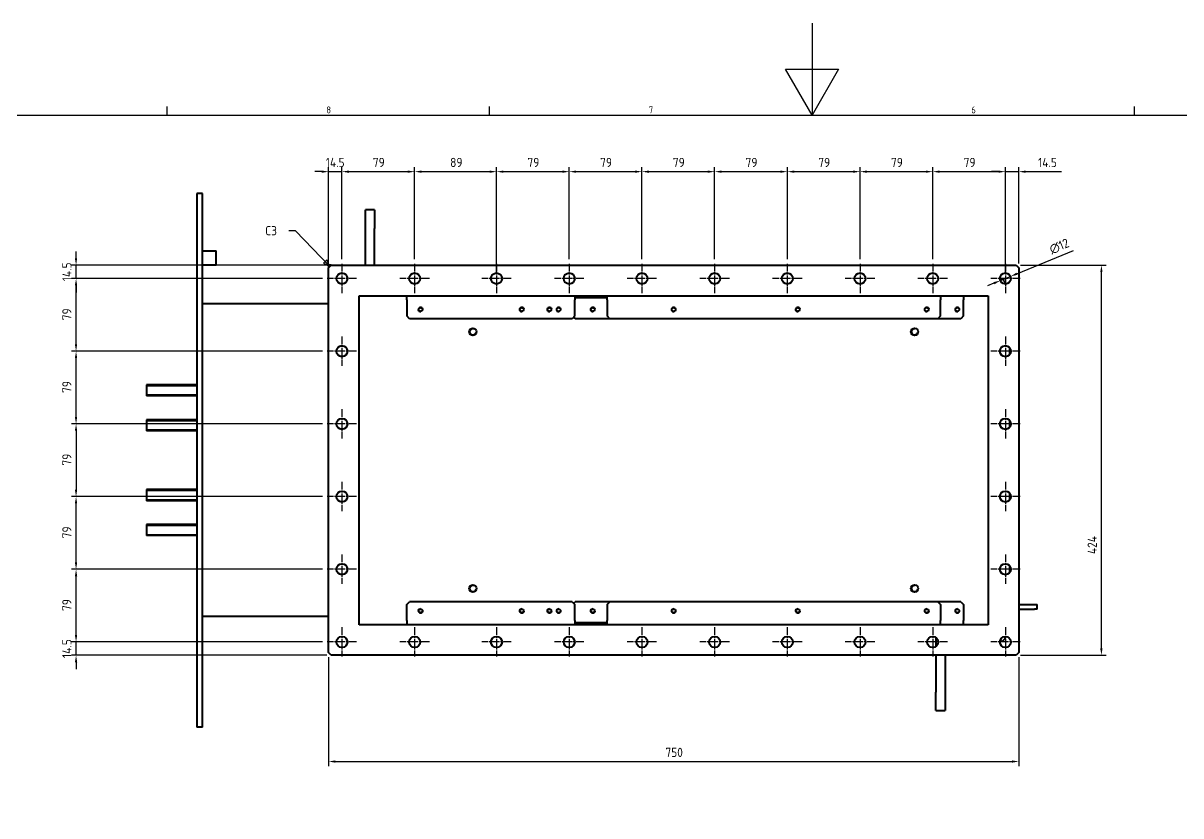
# Model space of a CAD drawing. Header units: millimetres. Extents: x 0 to 4205, y 0 to 2970.
# Drawn here: x 1245 to 2503, y 2108 to 2970 of the extents above; entities that cross this region are included whole.
import ezdxf

# ---------------------------------------------------------------- set-up
doc = ezdxf.new("R2010")
doc.units = ezdxf.units.MM
doc.header["$LTSCALE"] = 5
doc.linetypes.add('CHAIN', pattern=[0.3543, 0.2362, -0.0295, 0.0591, -0.0295])
doc.layers.get('0').update_dxf_attribs({"color": 3, "lineweight": 25})
for name, color, linetype, lineweight in [('가시적인 것(ISO)', 3, 'Continuous', 40), ('가시적인 좁은 것(ISO)', 3, 'Continuous', 35), ('경계(ISO)', 7, 'Continuous', 25), ('기호(ISO)', 5, 'Continuous', 25), ('중심 표식(ISO)', 1, 'Continuous', 25), ('치수(ISO)', 2, 'Continuous', 25)]:
    doc.layers.add(name, color=color, linetype=linetype, lineweight=lineweight)
doc.styles.add('문자 텍스트_PSTEK_POSCO', font='isocp.shx')
doc.styles.add('치수 텍스트_PSTEK_POSCO', font='isocp.shx')
doc.dimstyles.new('치수_PSTEK_POSCO', dxfattribs={"dimscale": 5, "dimtxt": 2, "dimasz": 1.5, "dimexe": 1, "dimexo": 1, "dimgap": 1, "dimtad": 1, "dimrnd": 1e-08, "dimdsep": 46, "dimtxsty": '치수 텍스트_PSTEK_POSCO', "dimcen": 0.09, "dimdle": 10, "dimclrd": 7, "dimclre": 7, "dimclrt": 2, "dimadec": 1, "dimazin": 2, "dimtfac": 1, "dimtmove": 0, "dimatfit": 3, "dimldrblk": 'Filled-2', "dimfxl": 0, "dimtolj": 1, "dimlwd": -1, "dimlwe": -1, "dimarcsym": 0})
doc.dimstyles.new('치수_PSTEK_POSCO$7', dxfattribs={"dimscale": 5, "dimtxt": 2, "dimasz": 1.5, "dimexe": 1, "dimexo": 1, "dimgap": 1, "dimtad": 1, "dimrnd": 1e-08, "dimdsep": 46, "dimtxsty": '치수 텍스트_PSTEK_POSCO', "dimcen": 0.09, "dimdle": 10, "dimclrd": 7, "dimclre": 7, "dimclrt": 2, "dimadec": 1, "dimazin": 2, "dimtfac": 1, "dimtmove": 0, "dimatfit": 3, "dimldrblk": 'Filled-2', "dimfxl": 0, "dimtolj": 1, "dimlwd": -1, "dimlwe": -1, "dimarcsym": 0})

# ---------------------------------------------------------------- blocks, each defined once
blk = doc.blocks.new('경계 Default Border')
at = {"layer": '경계(ISO)'}
for p, q in [((280.33, 574), (280.33, 575.9)), ((350.42, 574), (350.42, 575.9)), ((490.58, 574), (490.58, 575.9))]:
    blk.add_line(p, q, dxfattribs=at)
at = {"layer": '경계(ISO)', "flags": 128}
for points in [[(420.5, 594), (420.5, 574), (414.73, 584), (426.27, 584), (420.5, 574)], [(20, 20), (20, 574), (821, 574), (821, 20), (20, 20)]]:
    blk.add_lwpolyline(points, dxfattribs=at)
at = {"layer": '경계(ISO)', "color": 2, "char_height": 1.5, "attachment_point": 7, "style": '문자 텍스트_PSTEK_POSCO'}
for s, insert in [('8', (314.95, 574.39)), ('7', (385.03, 574.4)), ('6', (455.11, 574.39))]:
    blk.add_mtext(s, dxfattribs=dict(at, insert=insert))
blk = doc.blocks.new('*D44')
at = {"layer": 'Defpoints', "color": 0, "transparency": 16777216}
for p in [(1591.7, 2808.6), (1591.7, 2708.4), (1577.2, 2703.9)]:
    blk.add_point(p, dxfattribs=at)
at = {"layer": '치수(ISO)', "color": 7, "transparency": 16777216}
for p, q in [((1569.7, 2808.6), (1562.2, 2808.6)), ((1577.2, 2708.9), (1577.2, 2813.6)), ((1577.2, 2808.6), (1591.7, 2808.6)), ((1591.7, 2713.4), (1591.7, 2813.6)), ((1599.2, 2808.6), (1606.7, 2808.6))]:
    blk.add_line(p, q, dxfattribs=at)
for points in [[(1569.7, 2809.8), (1569.7, 2807.3), (1577.2, 2808.6)], [(1599.2, 2809.8), (1599.2, 2807.3), (1591.7, 2808.6)]]:
    blk.add_solid(points, dxfattribs=at)
at = {"layer": '치수(ISO)', "color": 2, "transparency": 16777216, "insert": (1574.2, 2818.6), "char_height": 10, "attachment_point": 4, "style": '치수 텍스트_PSTEK_POSCO'}
blk.add_mtext('\\A1;14.5', dxfattribs=at)
blk = doc.blocks.new('Filled-2')
at = {"color": 0}
for p, q in [((0, 0), (-1, 0.33)), ((-1, 0.33), (-1, -0.33)), ((-1, 0), (0, 0)), ((-1, -0.33), (0, 0))]:
    blk.add_line(p, q, dxfattribs=at)
at = {"color": 0, "flags": 128}
blk.add_lwpolyline([(-1, -0.33), (0, 0), (-1, 0.33), (-1, -0.33)], dxfattribs=at)
at = {"color": 0}
blk.add_solid([(-1, -0.33), (0, 0), (-1, 0.33), (-1, -0.33)], dxfattribs=at)
blk = doc.blocks.new('*D45')
at = {"layer": 'Defpoints', "color": 0, "transparency": 16777216}
for p in [(1670.7, 2808.6), (1591.7, 2708.4), (1670.7, 2708.4)]:
    blk.add_point(p, dxfattribs=at)
at = {"layer": '치수(ISO)', "color": 7, "transparency": 16777216}
for p, q in [((1591.7, 2713.4), (1591.7, 2813.6)), ((1599.2, 2808.6), (1663.2, 2808.6)), ((1670.7, 2713.4), (1670.7, 2813.6))]:
    blk.add_line(p, q, dxfattribs=at)
for points in [[(1599.2, 2809.8), (1599.2, 2807.3), (1591.7, 2808.6)], [(1663.2, 2809.8), (1663.2, 2807.3), (1670.7, 2808.6)]]:
    blk.add_solid(points, dxfattribs=at)
at = {"layer": '치수(ISO)', "color": 2, "transparency": 16777216, "insert": (1625.3, 2818.6), "char_height": 10, "attachment_point": 4, "style": '치수 텍스트_PSTEK_POSCO'}
blk.add_mtext('\\A1;79', dxfattribs=at)
blk = doc.blocks.new('*D46')
at = {"layer": 'Defpoints', "color": 0, "transparency": 16777216}
for p in [(1759.7, 2808.6), (1670.7, 2708.4), (1759.7, 2692.4)]:
    blk.add_point(p, dxfattribs=at)
at = {"layer": '치수(ISO)', "color": 7, "transparency": 16777216}
for p, q in [((1670.7, 2713.4), (1670.7, 2813.6)), ((1678.2, 2808.6), (1752.2, 2808.6)), ((1759.7, 2697.4), (1759.7, 2813.6))]:
    blk.add_line(p, q, dxfattribs=at)
for points in [[(1678.2, 2809.8), (1678.2, 2807.3), (1670.7, 2808.6)], [(1752.2, 2809.8), (1752.2, 2807.3), (1759.7, 2808.6)]]:
    blk.add_solid(points, dxfattribs=at)
at = {"layer": '치수(ISO)', "color": 2, "transparency": 16777216, "insert": (1709.3, 2818.6), "char_height": 10, "attachment_point": 4, "style": '치수 텍스트_PSTEK_POSCO'}
blk.add_mtext('\\A1;89', dxfattribs=at)
blk = doc.blocks.new('*D47')
at = {"layer": 'Defpoints', "color": 0, "transparency": 16777216}
for p in [(1838.7, 2808.6), (1838.7, 2708.4), (1759.7, 2692.4)]:
    blk.add_point(p, dxfattribs=at)
at = {"layer": '치수(ISO)', "color": 7, "transparency": 16777216}
for p, q in [((1759.7, 2697.4), (1759.7, 2813.6)), ((1767.2, 2808.6), (1831.2, 2808.6)), ((1838.7, 2713.4), (1838.7, 2813.6))]:
    blk.add_line(p, q, dxfattribs=at)
for points in [[(1767.2, 2809.8), (1767.2, 2807.3), (1759.7, 2808.6)], [(1831.2, 2809.8), (1831.2, 2807.3), (1838.7, 2808.6)]]:
    blk.add_solid(points, dxfattribs=at)
at = {"layer": '치수(ISO)', "color": 2, "transparency": 16777216, "insert": (1793.3, 2818.6), "char_height": 10, "attachment_point": 4, "style": '치수 텍스트_PSTEK_POSCO'}
blk.add_mtext('\\A1;79', dxfattribs=at)
blk = doc.blocks.new('*D48')
at = {"layer": 'Defpoints', "color": 0, "transparency": 16777216}
for p in [(1917.7, 2808.6), (1838.7, 2708.4), (1917.7, 2708.4)]:
    blk.add_point(p, dxfattribs=at)
at = {"layer": '치수(ISO)', "color": 7, "transparency": 16777216}
for p, q in [((1838.7, 2713.4), (1838.7, 2813.6)), ((1846.2, 2808.6), (1910.2, 2808.6)), ((1917.7, 2713.4), (1917.7, 2813.6))]:
    blk.add_line(p, q, dxfattribs=at)
for points in [[(1846.2, 2809.8), (1846.2, 2807.3), (1838.7, 2808.6)], [(1910.2, 2809.8), (1910.2, 2807.3), (1917.7, 2808.6)]]:
    blk.add_solid(points, dxfattribs=at)
at = {"layer": '치수(ISO)', "color": 2, "transparency": 16777216, "insert": (1872.3, 2818.6), "char_height": 10, "attachment_point": 4, "style": '치수 텍스트_PSTEK_POSCO'}
blk.add_mtext('\\A1;79', dxfattribs=at)
blk = doc.blocks.new('*D49')
at = {"layer": 'Defpoints', "color": 0, "transparency": 16777216}
for p in [(1996.7, 2808.6), (1917.7, 2708.4), (1996.7, 2708.4)]:
    blk.add_point(p, dxfattribs=at)
at = {"layer": '치수(ISO)', "color": 7, "transparency": 16777216}
for p, q in [((1917.7, 2713.4), (1917.7, 2813.6)), ((1925.2, 2808.6), (1989.2, 2808.6)), ((1996.7, 2713.4), (1996.7, 2813.6))]:
    blk.add_line(p, q, dxfattribs=at)
for points in [[(1925.2, 2809.8), (1925.2, 2807.3), (1917.7, 2808.6)], [(1989.2, 2809.8), (1989.2, 2807.3), (1996.7, 2808.6)]]:
    blk.add_solid(points, dxfattribs=at)
at = {"layer": '치수(ISO)', "color": 2, "transparency": 16777216, "insert": (1951.3, 2818.6), "char_height": 10, "attachment_point": 4, "style": '치수 텍스트_PSTEK_POSCO'}
blk.add_mtext('\\A1;79', dxfattribs=at)
blk = doc.blocks.new('*D50')
at = {"layer": 'Defpoints', "color": 0, "transparency": 16777216}
for p in [(2327.2, 2808.6), (2312.7, 2692.4), (2327.2, 2703.9)]:
    blk.add_point(p, dxfattribs=at)
at = {"layer": '치수(ISO)', "color": 7, "transparency": 16777216}
for p, q in [((2305.2, 2808.6), (2297.7, 2808.6)), ((2312.7, 2697.4), (2312.7, 2813.6)), ((2312.7, 2808.6), (2327.2, 2808.6)), ((2327.2, 2708.9), (2327.2, 2813.6)), ((2334.7, 2808.6), (2373.6, 2808.6))]:
    blk.add_line(p, q, dxfattribs=at)
for points in [[(2305.2, 2809.8), (2305.2, 2807.3), (2312.7, 2808.6)], [(2334.7, 2809.8), (2334.7, 2807.3), (2327.2, 2808.6)]]:
    blk.add_solid(points, dxfattribs=at)
at = {"layer": '치수(ISO)', "color": 2, "transparency": 16777216, "insert": (2348.2, 2818.6), "char_height": 10, "attachment_point": 4, "style": '치수 텍스트_PSTEK_POSCO'}
blk.add_mtext('\\A1;14.5', dxfattribs=at)
blk = doc.blocks.new('*D51')
at = {"layer": 'Defpoints', "color": 0, "transparency": 16777216}
for p in [(2312.7, 2808.6), (2233.7, 2708.4), (2312.7, 2692.4)]:
    blk.add_point(p, dxfattribs=at)
at = {"layer": '치수(ISO)', "color": 7, "transparency": 16777216}
for p, q in [((2233.7, 2713.4), (2233.7, 2813.6)), ((2241.2, 2808.6), (2305.2, 2808.6)), ((2312.7, 2697.4), (2312.7, 2813.6))]:
    blk.add_line(p, q, dxfattribs=at)
for points in [[(2241.2, 2809.8), (2241.2, 2807.3), (2233.7, 2808.6)], [(2305.2, 2809.8), (2305.2, 2807.3), (2312.7, 2808.6)]]:
    blk.add_solid(points, dxfattribs=at)
at = {"layer": '치수(ISO)', "color": 2, "transparency": 16777216, "insert": (2267.3, 2818.6), "char_height": 10, "attachment_point": 4, "style": '치수 텍스트_PSTEK_POSCO'}
blk.add_mtext('\\A1;79', dxfattribs=at)
blk = doc.blocks.new('*D52')
at = {"layer": 'Defpoints', "color": 0, "transparency": 16777216}
for p in [(2233.7, 2808.6), (2154.7, 2708.4), (2233.7, 2708.4)]:
    blk.add_point(p, dxfattribs=at)
at = {"layer": '치수(ISO)', "color": 7, "transparency": 16777216}
for p, q in [((2154.7, 2713.4), (2154.7, 2813.6)), ((2162.2, 2808.6), (2226.2, 2808.6)), ((2233.7, 2713.4), (2233.7, 2813.6))]:
    blk.add_line(p, q, dxfattribs=at)
for points in [[(2162.2, 2809.8), (2162.2, 2807.3), (2154.7, 2808.6)], [(2226.2, 2809.8), (2226.2, 2807.3), (2233.7, 2808.6)]]:
    blk.add_solid(points, dxfattribs=at)
at = {"layer": '치수(ISO)', "color": 2, "transparency": 16777216, "insert": (2188.3, 2818.6), "char_height": 10, "attachment_point": 4, "style": '치수 텍스트_PSTEK_POSCO'}
blk.add_mtext('\\A1;79', dxfattribs=at)
blk = doc.blocks.new('*D53')
at = {"layer": 'Defpoints', "color": 0, "transparency": 16777216}
for p in [(2154.7, 2808.6), (2075.7, 2708.4), (2154.7, 2708.4)]:
    blk.add_point(p, dxfattribs=at)
at = {"layer": '치수(ISO)', "color": 7, "transparency": 16777216}
for p, q in [((2075.7, 2713.4), (2075.7, 2813.6)), ((2083.2, 2808.6), (2147.2, 2808.6)), ((2154.7, 2713.4), (2154.7, 2813.6))]:
    blk.add_line(p, q, dxfattribs=at)
for points in [[(2083.2, 2809.8), (2083.2, 2807.3), (2075.7, 2808.6)], [(2147.2, 2809.8), (2147.2, 2807.3), (2154.7, 2808.6)]]:
    blk.add_solid(points, dxfattribs=at)
at = {"layer": '치수(ISO)', "color": 2, "transparency": 16777216, "insert": (2109.3, 2818.6), "char_height": 10, "attachment_point": 4, "style": '치수 텍스트_PSTEK_POSCO'}
blk.add_mtext('\\A1;79', dxfattribs=at)
blk = doc.blocks.new('*D54')
at = {"layer": 'Defpoints', "color": 0, "transparency": 16777216}
for p in [(2075.7, 2808.6), (1996.7, 2708.4), (2075.7, 2708.4)]:
    blk.add_point(p, dxfattribs=at)
at = {"layer": '치수(ISO)', "color": 7, "transparency": 16777216}
for p, q in [((1996.7, 2713.4), (1996.7, 2813.6)), ((2004.2, 2808.6), (2068.2, 2808.6)), ((2075.7, 2713.4), (2075.7, 2813.6))]:
    blk.add_line(p, q, dxfattribs=at)
for points in [[(2004.2, 2809.8), (2004.2, 2807.3), (1996.7, 2808.6)], [(2068.2, 2809.8), (2068.2, 2807.3), (2075.7, 2808.6)]]:
    blk.add_solid(points, dxfattribs=at)
at = {"layer": '치수(ISO)', "color": 2, "transparency": 16777216, "insert": (2030.3, 2818.6), "char_height": 10, "attachment_point": 4, "style": '치수 텍스트_PSTEK_POSCO'}
blk.add_mtext('\\A1;79', dxfattribs=at)
blk = doc.blocks.new('*D55')
at = {"layer": 'Defpoints', "color": 0, "transparency": 16777216}
for p in [(1302.8, 2297.4), (1575.7, 2297.4), (1580.2, 2282.9)]:
    blk.add_point(p, dxfattribs=at)
at = {"layer": '치수(ISO)', "color": 7, "transparency": 16777216}
for p, q in [((1302.8, 2304.9), (1302.8, 2312.4)), ((1570.7, 2297.4), (1297.8, 2297.4)), ((1302.8, 2282.9), (1302.8, 2297.4)), ((1575.2, 2282.9), (1297.8, 2282.9)), ((1302.8, 2275.4), (1302.8, 2267.9))]:
    blk.add_line(p, q, dxfattribs=at)
for points in [[(1301.5, 2304.9), (1304, 2304.9), (1302.8, 2297.4)], [(1301.5, 2275.4), (1304, 2275.4), (1302.8, 2282.9)]]:
    blk.add_solid(points, dxfattribs=at)
at = {"layer": '치수(ISO)', "color": 2, "transparency": 16777216, "insert": (1292.8, 2280), "char_height": 10, "attachment_point": 4, "rotation": 90, "style": '치수 텍스트_PSTEK_POSCO'}
blk.add_mtext('\\A1;14.5', dxfattribs=at)
blk = doc.blocks.new('*D56')
at = {"layer": 'Defpoints', "color": 0, "transparency": 16777216}
for p in [(1302.8, 2706.9), (1580.2, 2706.9), (1575.7, 2692.4)]:
    blk.add_point(p, dxfattribs=at)
at = {"layer": '치수(ISO)', "color": 7, "transparency": 16777216}
for p, q in [((1302.8, 2714.4), (1302.8, 2721.9)), ((1575.2, 2706.9), (1297.8, 2706.9)), ((1302.8, 2692.4), (1302.8, 2706.9)), ((1570.7, 2692.4), (1297.8, 2692.4)), ((1302.8, 2684.9), (1302.8, 2677.4))]:
    blk.add_line(p, q, dxfattribs=at)
for points in [[(1301.5, 2714.4), (1304, 2714.4), (1302.8, 2706.9)], [(1301.5, 2684.9), (1304, 2684.9), (1302.8, 2692.4)]]:
    blk.add_solid(points, dxfattribs=at)
at = {"layer": '치수(ISO)', "color": 2, "transparency": 16777216, "insert": (1292.8, 2689.5), "char_height": 10, "attachment_point": 4, "rotation": 90, "style": '치수 텍스트_PSTEK_POSCO'}
blk.add_mtext('\\A1;14.5', dxfattribs=at)
blk = doc.blocks.new('*D57')
at = {"layer": 'Defpoints', "color": 0, "transparency": 16777216}
for p in [(1302.8, 2692.4), (1575.7, 2692.4), (1575.7, 2613.4)]:
    blk.add_point(p, dxfattribs=at)
at = {"layer": '치수(ISO)', "color": 7, "transparency": 16777216}
for p, q in [((1570.7, 2692.4), (1297.8, 2692.4)), ((1302.8, 2620.9), (1302.8, 2684.9)), ((1570.7, 2613.4), (1297.8, 2613.4))]:
    blk.add_line(p, q, dxfattribs=at)
for points in [[(1301.5, 2684.9), (1304, 2684.9), (1302.8, 2692.4)], [(1301.5, 2620.9), (1304, 2620.9), (1302.8, 2613.4)]]:
    blk.add_solid(points, dxfattribs=at)
at = {"layer": '치수(ISO)', "color": 2, "transparency": 16777216, "insert": (1292.8, 2647.1), "char_height": 10, "attachment_point": 4, "rotation": 90, "style": '치수 텍스트_PSTEK_POSCO'}
blk.add_mtext('\\A1;79', dxfattribs=at)
blk = doc.blocks.new('*D58')
at = {"layer": 'Defpoints', "color": 0, "transparency": 16777216}
for p in [(1302.8, 2613.4), (1575.7, 2613.4), (1575.7, 2534.4)]:
    blk.add_point(p, dxfattribs=at)
at = {"layer": '치수(ISO)', "color": 7, "transparency": 16777216}
for p, q in [((1570.7, 2613.4), (1297.8, 2613.4)), ((1302.8, 2541.9), (1302.8, 2605.9)), ((1570.7, 2534.4), (1297.8, 2534.4))]:
    blk.add_line(p, q, dxfattribs=at)
for points in [[(1301.5, 2605.9), (1304, 2605.9), (1302.8, 2613.4)], [(1301.5, 2541.9), (1304, 2541.9), (1302.8, 2534.4)]]:
    blk.add_solid(points, dxfattribs=at)
at = {"layer": '치수(ISO)', "color": 2, "transparency": 16777216, "insert": (1292.8, 2568.1), "char_height": 10, "attachment_point": 4, "rotation": 90, "style": '치수 텍스트_PSTEK_POSCO'}
blk.add_mtext('\\A1;79', dxfattribs=at)
blk = doc.blocks.new('*D59')
at = {"layer": 'Defpoints', "color": 0, "transparency": 16777216}
for p in [(1302.8, 2376.4), (1575.7, 2376.4), (1575.7, 2297.4)]:
    blk.add_point(p, dxfattribs=at)
at = {"layer": '치수(ISO)', "color": 7, "transparency": 16777216}
for p, q in [((1570.7, 2376.4), (1297.8, 2376.4)), ((1302.8, 2304.9), (1302.8, 2368.9)), ((1570.7, 2297.4), (1297.8, 2297.4))]:
    blk.add_line(p, q, dxfattribs=at)
for points in [[(1301.5, 2368.9), (1304, 2368.9), (1302.8, 2376.4)], [(1301.5, 2304.9), (1304, 2304.9), (1302.8, 2297.4)]]:
    blk.add_solid(points, dxfattribs=at)
at = {"layer": '치수(ISO)', "color": 2, "transparency": 16777216, "insert": (1292.8, 2331.1), "char_height": 10, "attachment_point": 4, "rotation": 90, "style": '치수 텍스트_PSTEK_POSCO'}
blk.add_mtext('\\A1;79', dxfattribs=at)
blk = doc.blocks.new('*D60')
at = {"layer": 'Defpoints', "color": 0, "transparency": 16777216}
for p in [(2318.2, 2694.7), (2307.1, 2690.2)]:
    blk.add_point(p, dxfattribs=at)
at = {"layer": '치수(ISO)', "color": 7, "transparency": 16777216}
for p, q in [((2325.1, 2697.6), (2386.8, 2723)), ((2307.1, 2690.2), (2318.2, 2694.7)), ((2300.2, 2687.3), (2293.3, 2684.4))]:
    blk.add_line(p, q, dxfattribs=at)
for points in [[(2324.7, 2698.8), (2325.6, 2696.4), (2318.2, 2694.7)], [(2299.7, 2688.5), (2300.7, 2686.1), (2307.1, 2690.2)]]:
    blk.add_solid(points, dxfattribs=at)
at = {"layer": '치수(ISO)', "color": 2, "transparency": 16777216, "insert": (2361.2, 2723.3), "char_height": 10, "attachment_point": 4, "rotation": 22.4233, "style": '치수 텍스트_PSTEK_POSCO'}
blk.add_mtext('\\A1;∅12', dxfattribs=at)
blk = doc.blocks.new('*D61')
at = {"layer": 'Defpoints', "color": 0, "transparency": 16777216}
for p in [(1577.2, 2285.9), (2327.2, 2285.9), (2327.2, 2167.4)]:
    blk.add_point(p, dxfattribs=at)
at = {"layer": '치수(ISO)', "color": 7, "transparency": 16777216}
for p, q in [((1577.2, 2280.9), (1577.2, 2162.4)), ((2327.2, 2280.9), (2327.2, 2162.4)), ((1584.7, 2167.4), (2319.7, 2167.4))]:
    blk.add_line(p, q, dxfattribs=at)
for points in [[(1584.7, 2168.7), (1584.7, 2166.2), (1577.2, 2167.4)], [(2319.7, 2168.7), (2319.7, 2166.2), (2327.2, 2167.4)]]:
    blk.add_solid(points, dxfattribs=at)
at = {"layer": '치수(ISO)', "color": 2, "transparency": 16777216, "insert": (1943.2, 2177.4), "char_height": 10, "attachment_point": 4, "style": '치수 텍스트_PSTEK_POSCO'}
blk.add_mtext('\\A1;750', dxfattribs=at)
blk = doc.blocks.new('*D62')
at = {"layer": 'Defpoints', "color": 0, "transparency": 16777216}
for p in [(2324.2, 2706.9), (2417, 2706.9), (2324.2, 2282.9)]:
    blk.add_point(p, dxfattribs=at)
at = {"layer": '치수(ISO)', "color": 7, "transparency": 16777216}
for p, q in [((2329.2, 2706.9), (2422, 2706.9)), ((2417, 2290.4), (2417, 2699.4)), ((2329.2, 2282.9), (2422, 2282.9))]:
    blk.add_line(p, q, dxfattribs=at)
for points in [[(2415.7, 2699.4), (2418.2, 2699.4), (2417, 2706.9)], [(2415.7, 2290.4), (2418.2, 2290.4), (2417, 2282.9)]]:
    blk.add_solid(points, dxfattribs=at)
at = {"layer": '치수(ISO)', "color": 2, "transparency": 16777216, "insert": (2407, 2392.9), "char_height": 10, "attachment_point": 4, "rotation": 90, "style": '치수 텍스트_PSTEK_POSCO'}
blk.add_mtext('\\A1;424', dxfattribs=at)
blk = doc.blocks.new('*D112')
at = {"layer": 'Defpoints', "color": 0, "transparency": 16777216}
for p in [(1575.7, 2534.4), (1302.8, 2455.4), (1575.7, 2455.4)]:
    blk.add_point(p, dxfattribs=at)
at = {"layer": '치수(ISO)', "color": 7, "transparency": 16777216}
for p, q in [((1570.7, 2534.4), (1297.8, 2534.4)), ((1302.8, 2526.9), (1302.8, 2462.9)), ((1570.7, 2455.4), (1297.8, 2455.4))]:
    blk.add_line(p, q, dxfattribs=at)
for points in [[(1301.5, 2526.9), (1304, 2526.9), (1302.8, 2534.4)], [(1301.5, 2462.9), (1304, 2462.9), (1302.8, 2455.4)]]:
    blk.add_solid(points, dxfattribs=at)
at = {"layer": '치수(ISO)', "color": 2, "transparency": 16777216, "insert": (1292.8, 2489.1), "char_height": 10, "attachment_point": 4, "rotation": 90, "style": '치수 텍스트_PSTEK_POSCO'}
blk.add_mtext('\\A1;79', dxfattribs=at)
blk = doc.blocks.new('*D113')
at = {"layer": 'Defpoints', "color": 0, "transparency": 16777216}
for p in [(1302.8, 2455.4), (1575.7, 2455.4), (1575.7, 2376.4)]:
    blk.add_point(p, dxfattribs=at)
at = {"layer": '치수(ISO)', "color": 7, "transparency": 16777216}
for p, q in [((1570.7, 2455.4), (1297.8, 2455.4)), ((1302.8, 2383.9), (1302.8, 2447.9)), ((1570.7, 2376.4), (1297.8, 2376.4))]:
    blk.add_line(p, q, dxfattribs=at)
for points in [[(1301.5, 2447.9), (1304, 2447.9), (1302.8, 2455.4)], [(1301.5, 2383.9), (1304, 2383.9), (1302.8, 2376.4)]]:
    blk.add_solid(points, dxfattribs=at)
at = {"layer": '치수(ISO)', "color": 2, "transparency": 16777216, "insert": (1292.8, 2410.1), "char_height": 10, "attachment_point": 4, "rotation": 90, "style": '치수 텍스트_PSTEK_POSCO'}
blk.add_mtext('\\A1;79', dxfattribs=at)

msp = doc.modelspace()

# ---------------------------------------------------------------- linework, layer by layer
at = {"layer": '가시적인 것(ISO)'}
for p, q in [((1434.1669, 2784.9473), (1434.1669, 2204.9473)), ((1440.1669, 2784.9473), (1434.1669, 2784.9473)), ((1440.1669, 2204.9473), (1440.1669, 2784.9473)), ((1627.1669, 2766.9473), (1617.1669, 2766.9473)), ((1617.1669, 2746.9473), (1617.1669, 2766.9473)), ((1627.1669, 2766.9473), (1627.1669, 2746.9473)), ((1617.1669, 2706.9473), (1617.1669, 2746.9473)), ((1627.1669, 2706.9473), (1627.1669, 2746.9473)), ((1440.1669, 2722.4473), (1455.1669, 2722.4473)), ((1455.1669, 2707.4473), (1455.1669, 2722.4473)), ((1440.1669, 2707.4473), (1455.1669, 2707.4473)), ((1577.1669, 2703.9473), (1580.1669, 2706.9473)), ((1580.1669, 2706.9473), (1577.1669, 2706.9473)), ((1577.1669, 2706.9473), (1577.1669, 2703.9473)), ((1580.1669, 2706.9473), (2324.1669, 2706.9473)), ((2324.1669, 2706.9473), (2327.1669, 2703.9473)), ((1577.1669, 2285.9473), (1577.1669, 2703.9473)), ((2327.1669, 2703.9473), (2327.1669, 2285.9473)), ((2306.6878, 2691.9473), (2309.1669, 2691.9473)), ((2309.1669, 2691.9473), (2312.1669, 2688.9473)), ((2312.1669, 2688.9473), (2312.1669, 2686.4682)), ((1610.3669, 2316.1473), (1610.3669, 2673.7473)), ((1610.3669, 2673.7473), (2293.9669, 2673.7473)), ((1662.1669, 2669.1473), (1662.1669, 2673.7473)), ((1662.1669, 2669.1473), (1662.1669, 2651.7473)), ((1844.8669, 2673.7473), (1844.8669, 2669.1473)), ((1879.8669, 2671.4473), (1844.8669, 2671.4473)), ((1844.8669, 2651.7473), (1844.8669, 2669.1473)), ((1879.8669, 2669.1473), (1879.8669, 2673.7473)), ((1879.8669, 2669.1473), (1879.8669, 2651.7473)), ((2242.1669, 2673.7473), (2242.1669, 2669.1473)), ((2242.1669, 2651.7473), (2242.1669, 2669.1473)), ((2267.1669, 2673.7473), (2267.1669, 2669.1473)), ((2267.1669, 2651.7473), (2267.1669, 2669.1473)), ((2293.9669, 2673.7473), (2293.9669, 2316.1473)), ((1577.1669, 2664.9473), (1440.1669, 2664.9473)), ((1665.1669, 2648.7473), (1662.1669, 2651.7473)), ((1841.8669, 2648.7473), (1665.1669, 2648.7473)), ((1844.8669, 2651.7473), (1841.8669, 2648.7473)), ((1845.1669, 2648.7473), (1843.5169, 2650.3973)), ((1882.8669, 2648.7473), (1845.1669, 2648.7473)), ((1882.8669, 2648.7473), (1879.8669, 2651.7473)), ((2239.1669, 2648.7473), (1882.8669, 2648.7473)), ((2242.1669, 2651.7473), (2239.1669, 2648.7473)), ((2264.1669, 2648.7473), (2239.1669, 2648.7473)), ((2267.1669, 2651.7473), (2264.1669, 2648.7473)), ((2317.1669, 2617.4159), (2317.1669, 2609.4787)), ((1379.1669, 2576.9473), (1379.1669, 2564.9473)), ((1434.1669, 2576.9473), (1379.1669, 2576.9473)), ((1434.1669, 2564.9473), (1379.1669, 2564.9473)), ((1379.1669, 2538.9473), (1379.1669, 2526.9473)), ((1434.1669, 2538.9473), (1379.1669, 2538.9473)), ((2317.1669, 2538.4159), (2317.1669, 2530.4787)), ((1434.1669, 2526.9473), (1379.1669, 2526.9473)), ((1379.1669, 2462.9473), (1379.1669, 2450.9473)), ((1434.1669, 2462.9473), (1379.1669, 2462.9473)), ((2317.1669, 2459.4159), (2317.1669, 2451.4787)), ((1434.1669, 2450.9473), (1379.1669, 2450.9473)), ((1379.1669, 2424.9473), (1379.1669, 2412.9473)), ((1434.1669, 2424.9473), (1379.1669, 2424.9473)), ((1434.1669, 2412.9473), (1379.1669, 2412.9473)), ((2317.1669, 2380.4159), (2317.1669, 2372.4787)), ((1662.1669, 2338.1473), (1665.1669, 2341.1473)), ((1841.8669, 2341.1473), (1665.1669, 2341.1473)), ((1841.8669, 2341.1473), (1844.8669, 2338.1473)), ((1843.5169, 2339.4973), (1845.1669, 2341.1473)), ((1882.8669, 2341.1473), (1845.1669, 2341.1473)), ((1879.8669, 2338.1473), (1882.8669, 2341.1473)), ((2239.1669, 2341.1473), (1882.8669, 2341.1473)), ((2264.1669, 2341.1473), (2239.1669, 2341.1473)), ((2239.1669, 2341.1473), (2242.1669, 2338.1473)), ((2264.1669, 2341.1473), (2267.1669, 2338.1473)), ((1662.1669, 2320.7473), (1662.1669, 2338.1473)), ((1844.8669, 2320.7473), (1844.8669, 2338.1473)), ((1879.8669, 2338.1473), (1879.8669, 2320.7473)), ((2242.1669, 2338.1473), (2242.1669, 2320.7473)), ((2267.1669, 2338.1473), (2267.1669, 2320.7473)), ((2327.1669, 2337.9473), (2344.1669, 2337.9473)), ((2327.1669, 2332.9473), (2344.1669, 2332.9473)), ((2344.1669, 2337.9473), (2347.1669, 2337.9473)), ((2347.1669, 2332.9473), (2344.1669, 2332.9473)), ((2347.1669, 2332.9473), (2347.1669, 2337.9473)), ((1577.1669, 2324.9473), (1440.1669, 2324.9473)), ((2293.9669, 2316.1473), (1610.3669, 2316.1473)), ((1662.1669, 2320.7473), (1662.1669, 2316.1473)), ((1844.8669, 2320.7473), (1844.8669, 2316.1473)), ((1844.8669, 2318.4473), (1879.8669, 2318.4473)), ((1879.8669, 2316.1473), (1879.8669, 2320.7473)), ((2242.1669, 2316.1473), (2242.1669, 2320.7473)), ((2267.1669, 2316.1473), (2267.1669, 2320.7473)), ((2237.1669, 2302.3207), (2237.1669, 2292.5739)), ((2312.1669, 2303.4264), (2312.1669, 2300.9473)), ((2309.1669, 2297.9473), (2306.6878, 2297.9473)), ((2312.1669, 2300.9473), (2309.1669, 2297.9473)), ((1580.1669, 2282.9473), (1577.1669, 2285.9473)), ((2324.1669, 2282.9473), (1580.1669, 2282.9473)), ((2237.1669, 2282.9473), (2237.1669, 2242.9473)), ((2247.1669, 2282.9473), (2247.1669, 2242.9473)), ((2327.1669, 2285.9473), (2324.1669, 2282.9473)), ((2237.1669, 2222.9473), (2237.1669, 2242.9473)), ((2247.1669, 2242.9473), (2247.1669, 2222.9473)), ((2237.1669, 2222.9473), (2247.1669, 2222.9473)), ((1440.1669, 2204.9473), (1434.1669, 2204.9473))]:
    msp.add_line(p, q, dxfattribs=at)
for centre, radius in [((1591.6669, 2692.4473), 6), ((1670.6669, 2692.4473), 6), ((1759.6669, 2692.4473), 6), ((1838.6669, 2692.4473), 6), ((1917.6669, 2692.4473), 6), ((1996.6669, 2692.4473), 6), ((2075.6669, 2692.4473), 6), ((2154.6669, 2692.4473), 6), ((2233.6669, 2692.4473), 6), ((2312.6669, 2692.4473), 6), ((1677.1669, 2658.7473), 2.067), ((1787.1669, 2658.7473), 2.067), ((1817.1669, 2658.7473), 2.067), ((1827.1669, 2658.7473), 2.067), ((1864.3669, 2658.7473), 2.067), ((1952.1669, 2658.7473), 2.067), ((2087.1669, 2658.7473), 2.067), ((2227.1669, 2658.7473), 2.067), ((2260.3669, 2658.7473), 2.067), ((1733.9669, 2634.4473), 4), ((2213.9669, 2634.4473), 4), ((1591.6669, 2613.4473), 6), ((2312.6669, 2613.4473), 6), ((1591.6669, 2534.4473), 6), ((2312.6669, 2534.4473), 6), ((1591.6669, 2455.4473), 6), ((2312.6669, 2455.4473), 6), ((1591.6669, 2376.4473), 6), ((2312.6669, 2376.4473), 6), ((1733.9669, 2355.4473), 4), ((2213.9669, 2355.4473), 4), ((1677.1669, 2331.1473), 2.067), ((1787.1669, 2331.1473), 2.067), ((1817.1669, 2331.1473), 2.067), ((1827.1669, 2331.1473), 2.067), ((1864.3669, 2331.1473), 2.067), ((1952.1669, 2331.1473), 2.067), ((2087.1669, 2331.1473), 2.067), ((2227.1669, 2331.1473), 2.067), ((2260.3669, 2331.1473), 2.067), ((1591.6669, 2297.4473), 6), ((1670.6669, 2297.4473), 6), ((1759.6669, 2297.4473), 6), ((1838.6669, 2297.4473), 6), ((1917.6669, 2297.4473), 6), ((1996.6669, 2297.4473), 6), ((2075.6669, 2297.4473), 6), ((2154.6669, 2297.4473), 6), ((2233.6669, 2297.4473), 6), ((2312.6669, 2297.4473), 6)]:
    msp.add_circle(centre, radius, dxfattribs=at)
at = {"layer": '가시적인 좁은 것(ISO)'}
for p, q in [((1434.1669, 2575.8973), (1379.1669, 2575.8973)), ((1379.1669, 2565.9973), (1434.1669, 2565.9973)), ((1434.1669, 2537.8973), (1379.1669, 2537.8973)), ((1379.1669, 2527.9973), (1434.1669, 2527.9973)), ((1434.1669, 2461.8973), (1379.1669, 2461.8973)), ((1379.1669, 2451.9973), (1434.1669, 2451.9973)), ((1434.1669, 2423.8973), (1379.1669, 2423.8973)), ((1379.1669, 2413.9973), (1434.1669, 2413.9973))]:
    msp.add_line(p, q, dxfattribs=at)
for centre, radius, start, end in [((1677.1669, 2658.7473), 2.5, 10, 280), ((1787.1669, 2658.7473), 2.5, 10, 280), ((1817.1669, 2658.7473), 2.5, 10, 280), ((1827.1669, 2658.7473), 2.5, 10, 280), ((1864.3669, 2658.7473), 2.5, 10, 280), ((1952.1669, 2658.7473), 2.5, 10, 280), ((2087.1669, 2658.7473), 2.5, 10, 280), ((2227.1669, 2658.7473), 2.5, 10, 280), ((2260.3669, 2658.7473), 2.5, 10, 280), ((1733.9669, 2634.4473), 3.256, 80, 350), ((2213.9669, 2634.4473), 3.256, 80, 350), ((1733.9669, 2355.4473), 3.256, 80, 350), ((2213.9669, 2355.4473), 3.256, 80, 350), ((1677.1669, 2331.1473), 2.5, 80, 350), ((1787.1669, 2331.1473), 2.5, 80, 350), ((1817.1669, 2331.1473), 2.5, 80, 350), ((1827.1669, 2331.1473), 2.5, 80, 350), ((1864.3669, 2331.1473), 2.5, 80, 350), ((1952.1669, 2331.1473), 2.5, 80, 350), ((2087.1669, 2331.1473), 2.5, 80, 350), ((2227.1669, 2331.1473), 2.5, 80, 350), ((2260.3669, 2331.1473), 2.5, 80, 350)]:
    msp.add_arc(centre, radius, start, end, dxfattribs=at)
at = {"layer": '중심 표식(ISO)', "linetype": 'CHAIN', "ltscale": 7.111628}
for p, q in [((1591.6669, 2708.4473), (1591.6669, 2676.4473)), ((1670.6669, 2708.4473), (1670.6669, 2676.4473)), ((1759.6669, 2708.4473), (1759.6669, 2676.4473)), ((1838.6669, 2708.4473), (1838.6669, 2676.4473)), ((1917.6669, 2708.4473), (1917.6669, 2676.4473)), ((1996.6669, 2708.4473), (1996.6669, 2676.4473)), ((2075.6669, 2708.4473), (2075.6669, 2676.4473)), ((2154.6669, 2708.4473), (2154.6669, 2676.4473)), ((2233.6669, 2708.4473), (2233.6669, 2676.4473)), ((2312.6669, 2708.4473), (2312.6669, 2676.4473)), ((1607.6669, 2692.4473), (1575.6669, 2692.4473)), ((1686.6669, 2692.4473), (1654.6669, 2692.4473)), ((1775.6669, 2692.4473), (1743.6669, 2692.4473)), ((1854.6669, 2692.4473), (1822.6669, 2692.4473)), ((1933.6669, 2692.4473), (1901.6669, 2692.4473)), ((2012.6669, 2692.4473), (1980.6669, 2692.4473)), ((2091.6669, 2692.4473), (2059.6669, 2692.4473)), ((2170.6669, 2692.4473), (2138.6669, 2692.4473)), ((2249.6669, 2692.4473), (2217.6669, 2692.4473)), ((2328.6669, 2692.4473), (2296.6669, 2692.4473)), ((1591.6669, 2629.4473), (1591.6669, 2597.4473)), ((2312.6669, 2629.4473), (2312.6669, 2597.4473)), ((1607.6669, 2613.4473), (1575.6669, 2613.4473)), ((2328.6669, 2613.4473), (2296.6669, 2613.4473)), ((1591.6669, 2550.4473), (1591.6669, 2518.4473)), ((2312.6669, 2550.4473), (2312.6669, 2518.4473)), ((1607.6669, 2534.4473), (1575.6669, 2534.4473)), ((2328.6669, 2534.4473), (2296.6669, 2534.4473)), ((1591.6669, 2471.4473), (1591.6669, 2439.4473)), ((2312.6669, 2471.4473), (2312.6669, 2439.4473)), ((1607.6669, 2455.4473), (1575.6669, 2455.4473)), ((2328.6669, 2455.4473), (2296.6669, 2455.4473)), ((1591.6669, 2392.4473), (1591.6669, 2360.4473)), ((2312.6669, 2392.4473), (2312.6669, 2360.4473)), ((1607.6669, 2376.4473), (1575.6669, 2376.4473)), ((2328.6669, 2376.4473), (2296.6669, 2376.4473)), ((1591.6669, 2313.4473), (1591.6669, 2281.4473)), ((1670.6669, 2313.4473), (1670.6669, 2281.4473)), ((1759.6669, 2313.4473), (1759.6669, 2281.4473)), ((1838.6669, 2313.4473), (1838.6669, 2281.4473)), ((1917.6669, 2313.4473), (1917.6669, 2281.4473)), ((1996.6669, 2313.4473), (1996.6669, 2281.4473)), ((2075.6669, 2313.4473), (2075.6669, 2281.4473)), ((2154.6669, 2313.4473), (2154.6669, 2281.4473)), ((2233.6669, 2313.4473), (2233.6669, 2281.4473)), ((2312.6669, 2313.4473), (2312.6669, 2281.4473)), ((1607.6669, 2297.4473), (1575.6669, 2297.4473)), ((1686.6669, 2297.4473), (1654.6669, 2297.4473)), ((1775.6669, 2297.4473), (1743.6669, 2297.4473)), ((1854.6669, 2297.4473), (1822.6669, 2297.4473)), ((1933.6669, 2297.4473), (1901.6669, 2297.4473)), ((2012.6669, 2297.4473), (1980.6669, 2297.4473)), ((2091.6669, 2297.4473), (2059.6669, 2297.4473)), ((2170.6669, 2297.4473), (2138.6669, 2297.4473)), ((2249.6669, 2297.4473), (2217.6669, 2297.4473)), ((2328.6669, 2297.4473), (2296.6669, 2297.4473))]:
    msp.add_line(p, q, dxfattribs=at)

# ---------------------------------------------------------------- block references
at = {"xscale": 5, "yscale": 5, "zscale": 5}
msp.add_blockref('경계 Default Border', (0, 0), dxfattribs=at)

# ---------------------------------------------------------------- texts
at = {"layer": '기호(ISO)', "color": 2, "insert": (1508.3239, 2744.4214), "char_height": 10, "attachment_point": 4, "style": '치수 텍스트_PSTEK_POSCO'}
msp.add_mtext('{C3}', dxfattribs=at)

# ---------------------------------------------------------------- dimensions: what is measured, and where the dimension line sits
at = {"layer": '치수(ISO)', "color": 7}
for base, p1, p2, angle, override, picture, middle in [((1591.6669, 2808.5551), (1577.1669, 2703.9473), (1591.6669, 2708.4473), 180, {"dimdec": 2, "dimtp": 0, "dimtm": 0, "dimtdec": 2, "dimtofl": 1, "dimatfit": 1}, '*D44', (1584.4169, 2808.5551)), ((1670.6669, 2808.5551), (1591.6669, 2708.4473), (1670.6669, 2708.4473), 180, {"dimdec": 2, "dimtp": 0, "dimtm": 0, "dimtdec": 2, "dimtofl": 0, "dimatfit": 1}, '*D45', (1631.1669, 2808.5551)), ((1759.6669, 2808.5551), (1670.6669, 2708.4473), (1759.6669, 2692.4473), 180, {"dimdec": 2, "dimtp": 0, "dimtm": 0, "dimtdec": 2, "dimtofl": 0, "dimatfit": 1}, '*D46', (1715.1669, 2808.5551)), ((1838.6669, 2808.5551), (1759.6669, 2692.4473), (1838.6669, 2708.4473), 180, {"dimdec": 2, "dimtp": 0, "dimtm": 0, "dimtdec": 2, "dimtofl": 0, "dimatfit": 1}, '*D47', (1799.1669, 2808.5551)), ((1917.6669, 2808.5551), (1838.6669, 2708.4473), (1917.6669, 2708.4473), 180, {"dimdec": 2, "dimtp": 0, "dimtm": 0, "dimtdec": 2, "dimtofl": 0, "dimatfit": 1}, '*D48', (1878.1669, 2808.5551)), ((1996.6669, 2808.5551), (1917.6669, 2708.4473), (1996.6669, 2708.4473), 180, {"dimdec": 2, "dimtp": 0, "dimtm": 0, "dimtdec": 2, "dimtofl": 0, "dimatfit": 1}, '*D49', (1957.1669, 2808.5551)), ((2075.6669, 2808.5551), (1996.6669, 2708.4473), (2075.6669, 2708.4473), 180, {"dimdec": 2, "dimtp": 0, "dimtm": 0, "dimtdec": 2, "dimtofl": 0, "dimatfit": 1}, '*D54', (2036.1669, 2808.5551)), ((2154.6669, 2808.5551), (2075.6669, 2708.4473), (2154.6669, 2708.4473), 180, {"dimdec": 2, "dimtp": 0, "dimtm": 0, "dimtdec": 2, "dimtofl": 0, "dimatfit": 1}, '*D53', (2115.1669, 2808.5551)), ((2233.6669, 2808.5551), (2154.6669, 2708.4473), (2233.6669, 2708.4473), 180, {"dimdec": 2, "dimtp": 0, "dimtm": 0, "dimtdec": 2, "dimtofl": 0, "dimatfit": 1}, '*D52', (2194.1669, 2808.5551)), ((2312.6669, 2808.5551), (2233.6669, 2708.4473), (2312.6669, 2692.4473), 180, {"dimdec": 2, "dimtp": 0, "dimtm": 0, "dimtdec": 2, "dimtofl": 0, "dimatfit": 1}, '*D51', (2273.1669, 2808.5551)), ((2327.1669, 2808.5551), (2312.6669, 2692.4473), (2327.1669, 2703.9473), 180, {"dimdec": 2, "dimtp": 0, "dimtm": 0, "dimtdec": 2, "dimtofl": 1, "dimatfit": 1}, '*D50', (2358.3776, 2808.5551)), ((1302.781, 2706.9473), (1575.6669, 2692.4473), (1580.1669, 2706.9473), 90, {"dimdec": 2, "dimtp": 0, "dimtm": 0, "dimtdec": 2, "dimtofl": 1, "dimatfit": 1}, '*D56', (1302.781, 2699.6973)), ((2416.9585, 2706.9473), (2324.1669, 2282.9473), (2324.1669, 2706.9473), 90, {"dimdec": 2, "dimtp": 0, "dimtm": 0, "dimtdec": 2, "dimtofl": 0, "dimatfit": 1}, '*D62', (2416.9585, 2402.9473)), ((1302.781, 2692.4473), (1575.6669, 2613.4473), (1575.6669, 2692.4473), 90, {"dimdec": 2, "dimtp": 0, "dimtm": 0, "dimtdec": 2, "dimtofl": 0, "dimatfit": 1}, '*D57', (1302.781, 2652.9473)), ((1302.781, 2613.4473), (1575.6669, 2534.4473), (1575.6669, 2613.4473), 90, {"dimdec": 2, "dimtp": 0, "dimtm": 0, "dimtdec": 2, "dimtofl": 0, "dimatfit": 1}, '*D58', (1302.781, 2573.9473)), ((1302.781, 2455.4473), (1575.6669, 2534.4473), (1575.6669, 2455.4473), 90, {"dimdec": 2, "dimtp": 0, "dimtm": 0, "dimtdec": 2, "dimtofl": 0, "dimatfit": 1}, '*D112', (1302.781, 2494.9473)), ((1302.781, 2455.4473), (1575.6669, 2376.4473), (1575.6669, 2455.4473), 90, {"dimdec": 2, "dimtp": 0, "dimtm": 0, "dimtdec": 2, "dimtofl": 0, "dimatfit": 1}, '*D113', (1302.781, 2415.9473)), ((1302.781, 2376.4473), (1575.6669, 2297.4473), (1575.6669, 2376.4473), 90, {"dimdec": 2, "dimtp": 0, "dimtm": 0, "dimtdec": 2, "dimtofl": 0, "dimatfit": 1}, '*D59', (1302.781, 2336.9473)), ((1302.781, 2297.4473), (1580.1669, 2282.9473), (1575.6669, 2297.4473), 90, {"dimdec": 2, "dimtp": 0, "dimtm": 0, "dimtdec": 2, "dimtofl": 1, "dimatfit": 1}, '*D55', (1302.781, 2290.1973))]:
    dim = msp.add_linear_dim(base=base, p1=p1, p2=p2, angle=angle, dimstyle='치수_PSTEK_POSCO', override=override, dxfattribs=at)
    dim.commit()
    dim.dimension.update_dxf_attribs({"geometry": picture, "text_midpoint": middle, "dimtype": 160})
dim = msp.add_diameter_dim_2p(p1=(2307.1206, 2690.1586), p2=(2318.2133, 2694.736), dimstyle='치수_PSTEK_POSCO', override={"dimdec": 2, "dimlfac": 1, "dimtp": 0, "dimtm": 0, "dimtdec": 2, "dimatfit": 2}, dxfattribs=at)
dim.commit()
dim.dimension.update_dxf_attribs({"geometry": '*D60', "text_midpoint": (2373.6012, 2717.5916), "dimtype": 163})
dim = msp.add_linear_dim(base=(2327.1669, 2167.4429), p1=(1577.1669, 2285.9473), p2=(2327.1669, 2285.9473), dimstyle='치수_PSTEK_POSCO', override={"dimdec": 2, "dimtp": 0, "dimtm": 0, "dimtdec": 2, "dimtofl": 0, "dimatfit": 1}, dxfattribs=at)
dim.commit()
dim.dimension.update_dxf_attribs({"geometry": '*D61', "text_midpoint": (1952.1669, 2167.4429), "dimtype": 160})

# ---------------------------------------------------------------- leaders
at = {"layer": '기호(ISO)', "color": 7, "annotation_type": 0, "has_hookline": 1, "hookline_direction": 1, "text_width": 11.8802}
msp.add_leader([(1578.6669, 2705.4473), (1541.39, 2744.4214), (1533.89, 2744.4214)], dimstyle='치수_PSTEK_POSCO$7', override={"dimtad": 0}, dxfattribs=at)

doc.saveas('drawing.dxf')
